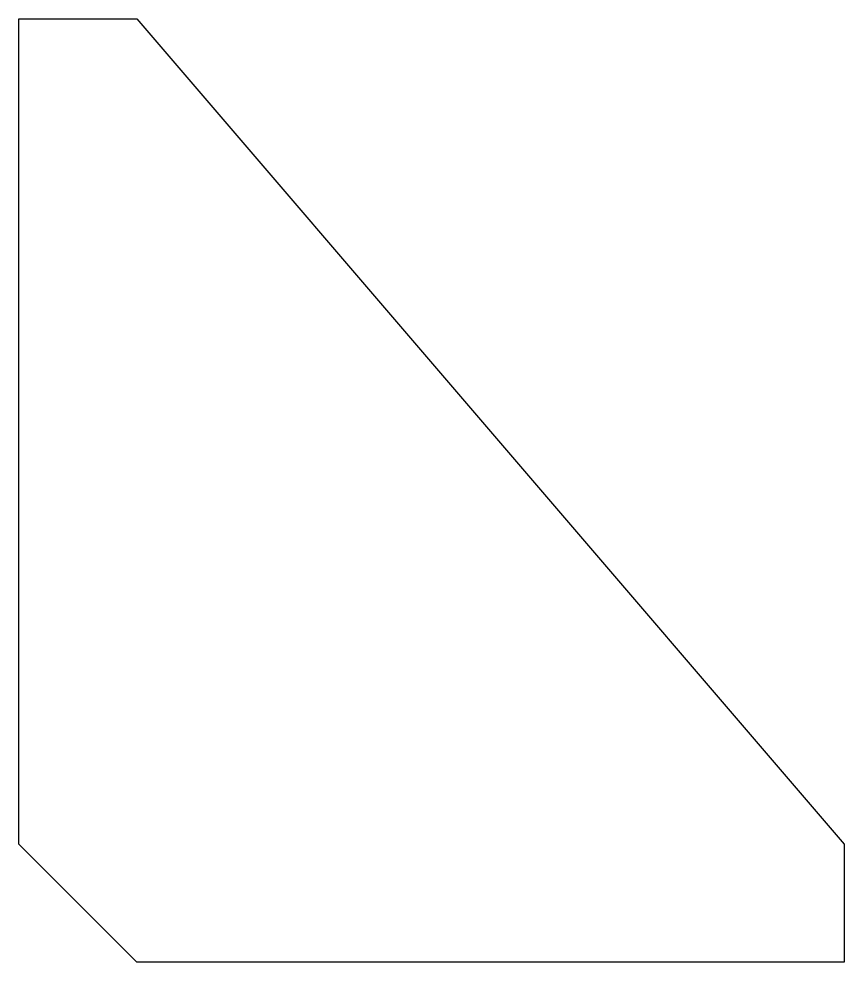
# Model space of a CAD drawing. Extents: x 1.81 to 8.81, y 1.33 to 9.33.
import ezdxf

# ---------------------------------------------------------------- set-up
doc = ezdxf.new("R2010")
doc.units = 0
doc.header["$LTSCALE"] = 100
doc.layers.add('LAYER_1', color=1, linetype='CONTINUOUS')

msp = doc.modelspace()

# ---------------------------------------------------------------- linework, layer by layer
at = {"layer": 'LAYER_1', "color": 7}
msp.add_lwpolyline([(1.813611, 9.331682), (2.814628, 9.331682), (8.814626, 2.331667), (8.814626, 1.331652), (2.814628, 1.331652), (1.814611, 2.331667), (1.813611, 9.331682)], close=True, dxfattribs=at)

doc.saveas('drawing.dxf')
